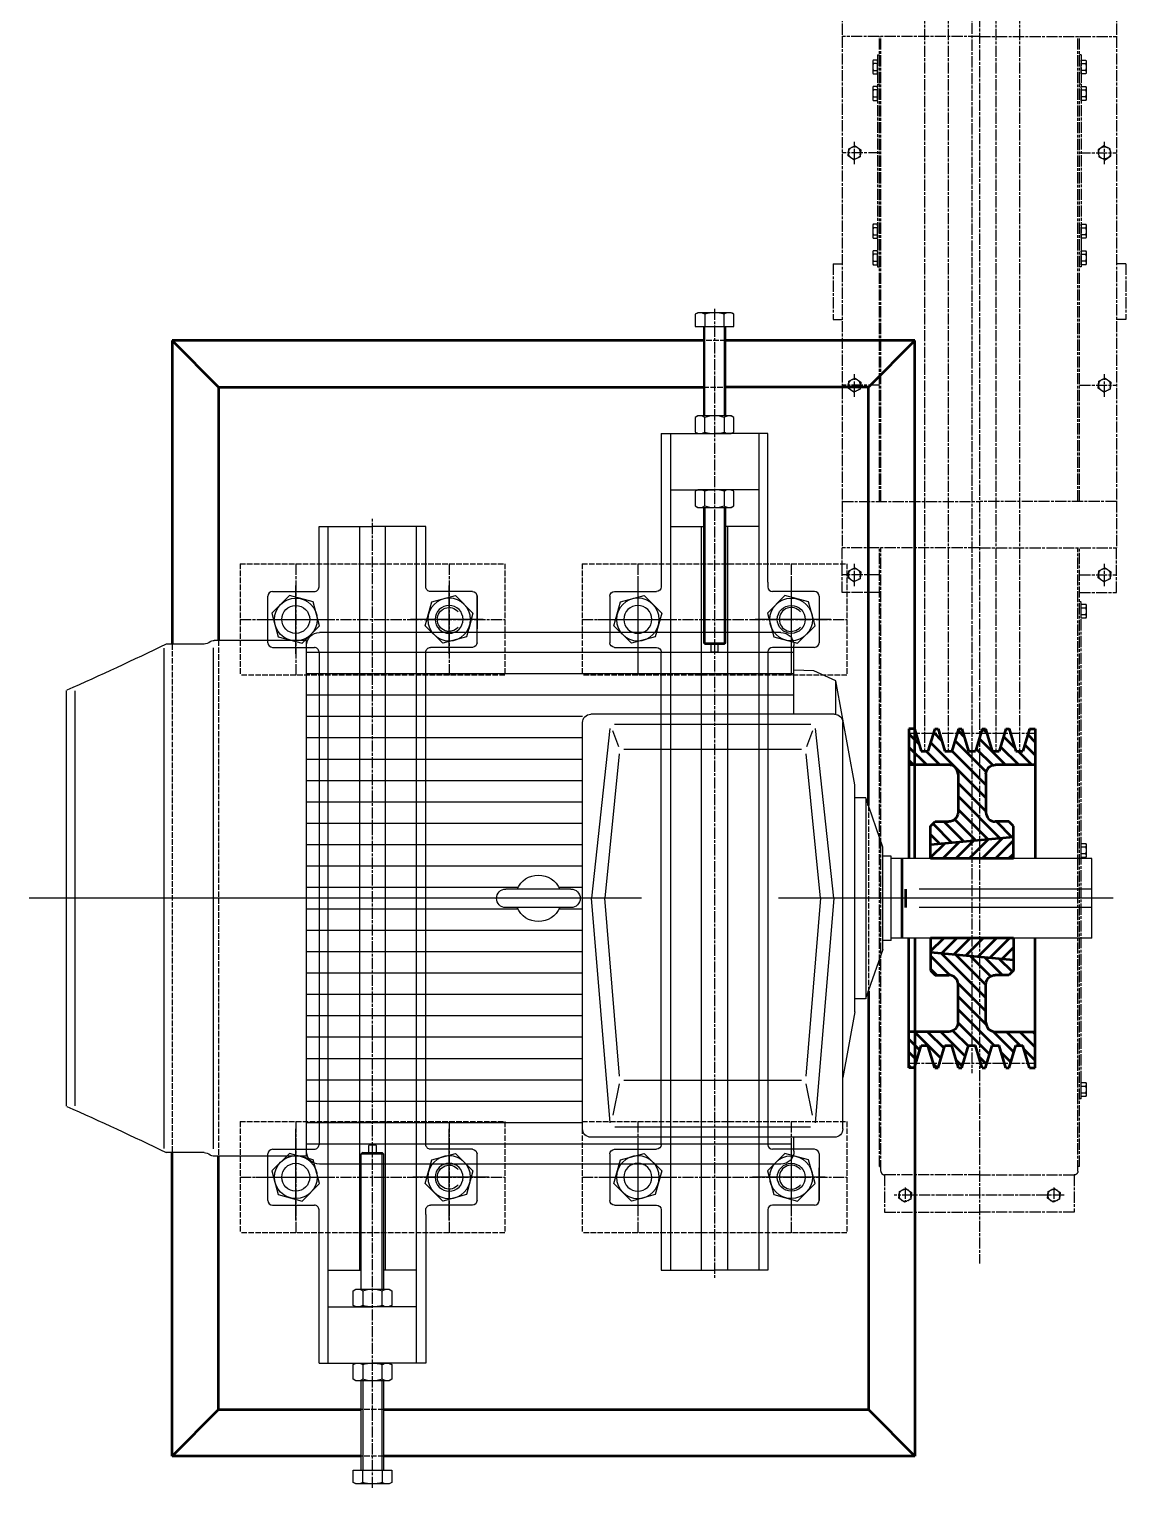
# Model space of a CAD drawing. Extents: x -8218 to 9423, y -5342 to 1221.
# Drawn here: x -1887 to -707, y -5342 to -3773 of the extents above; entities that cross this region are included whole.
import ezdxf

# ---------------------------------------------------------------- set-up
doc = ezdxf.new("R2010")
doc.units = 0
doc.linetypes.add('AM_ISO02W050', pattern=[7.5, 6, -1.5])
doc.linetypes.add('AM_ISO08W050', pattern=[18, 12, -1.5, 3, -1.5])
doc.layers.add('AAG_Xref_CEN', color=112, linetype='AM_ISO08W050')
for name, color, linetype, lineweight in [('AM_0', 7, 'CONTINUOUS', 50), ('AM_3', 6, 'AM_ISO02W050', 25), ('AM_7', 4, 'AM_ISO08W050', 25), ('AM_8', 1, 'CONTINUOUS', 25)]:
    doc.layers.add(name, color=color, linetype=linetype, lineweight=lineweight)

# ---------------------------------------------------------------- blocks, each defined once
blk = doc.blocks.new('AUDIT_I_081028133156-1100')
at = {"layer": 'AM_0', "color": 0}
for p, q in [((-875.7871, -4664.672), (-855.0677, -4643.953)), ((-861.645, -4664.672), (-839.5346, -4642.562)), ((-917.2003, -4663.659), (-901.6671, -4648.126)), ((-904.0714, -4664.672), (-886.134, -4646.735)), ((-889.9293, -4664.672), (-870.6008, -4645.344)), ((-847.5028, -4664.672), (-828.2003, -4645.37)), ((-833.3607, -4664.672), (-828.2003, -4659.512))]:
    blk.add_line(p, q, dxfattribs=at)
blk = doc.blocks.new('AUDIT_I_081028133156-1105')
at = {"layer": 'AM_0', "color": 0}
for p, q in [((-940.7003, -4530.656), (-929.6707, -4541.686)), ((-913.9031, -4529.169), (-905.3968, -4537.676)), ((-887.7512, -4527.037), (-881.1229, -4533.665)), ((-861.2688, -4525.235), (-856.849, -4529.655)), ((-838.7586, -4533.603), (-826.3474, -4546.014)), ((-832.9846, -4525.235), (-832.5751, -4525.645)), ((-812.6067, -4531.471), (-804.7003, -4539.377)), ((-940.7003, -4544.798), (-921.4637, -4564.035)), ((-922.1216, -4549.235), (-907.3216, -4564.035)), ((-917.2144, -4540), (-857.7003, -4599.514)), ((-894.3738, -4548.699), (-857.7003, -4585.372)), ((-891.0625, -4537.868), (-857.3833, -4571.547)), ((-868.2219, -4546.566), (-850.3824, -4564.406)), ((-864.9105, -4535.735), (-836.611, -4564.035)), ((-842.0699, -4544.434), (-822.4688, -4564.035)), ((-823.1266, -4549.235), (-808.3267, -4564.035)), ((-815.918, -4542.302), (-804.7003, -4553.52)), ((-940.7003, -4558.94), (-935.6059, -4564.035)), ((-887.7003, -4583.656), (-857.7003, -4613.656)), ((-887.7003, -4597.798), (-842.657, -4642.842)), ((-887.7003, -4611.94), (-855.6368, -4644.004)), ((-914.6422, -4627.425), (-894.5762, -4647.491)), ((-902.942, -4624.983), (-881.5964, -4646.329)), ((-891.2026, -4622.581), (-868.6166, -4645.167)), ((-846.3734, -4624.983), (-829.6772, -4641.679)), ((-917.2003, -4639.009), (-907.556, -4648.653))]:
    blk.add_line(p, q, dxfattribs=at)
blk = doc.blocks.new('AUDIT_I_081028133156-1107')
at = {"layer": 'AM_0', "color": 0}
for p, q in [((-917.2003, -4764.54), (-903.0581, -4750.397)), ((-905.1505, -4766.632), (-888.916, -4750.397)), ((-892.1707, -4767.794), (-874.7739, -4750.397)), ((-879.1909, -4768.957), (-860.6317, -4750.397)), ((-866.2111, -4770.119), (-846.4896, -4750.397)), ((-853.2313, -4771.281), (-832.3475, -4750.397)), ((-840.2515, -4772.444), (-828.2003, -4760.393))]:
    blk.add_line(p, q, dxfattribs=at)
blk = doc.blocks.new('AUDIT_I_081028133156-1113')
at = {"layer": 'AM_0', "color": 0}
for p, q in [((-917.2003, -4769.376), (-896.4008, -4790.175)), ((-905.866, -4766.568), (-857.7004, -4814.733)), ((-890.3328, -4767.959), (-857.7004, -4800.591)), ((-874.7997, -4769.35), (-852.7117, -4791.438)), ((-917.2003, -4783.518), (-910.6313, -4790.087)), ((-859.2665, -4770.741), (-839.9206, -4790.087)), ((-843.7334, -4772.132), (-829.4894, -4786.376)), ((-887.7858, -4798.79), (-857.7003, -4828.875)), ((-887.7003, -4813.018), (-857.4406, -4843.277)), ((-887.7004, -4827.16), (-849.0252, -4865.835)), ((-887.7073, -4841.295), (-853.7438, -4875.259)), ((-940.7003, -4859.013), (-928.8882, -4870.825)), ((-934.5359, -4851.035), (-906.0477, -4879.523)), ((-920.3938, -4851.035), (-902.7363, -4868.692)), ((-906.2516, -4851.035), (-879.8958, -4877.391)), ((-893.1899, -4849.955), (-876.5844, -4866.56)), ((-849.9414, -4850.777), (-827.5919, -4873.126)), ((-835.541, -4851.035), (-820.741, -4865.835)), ((-821.3988, -4851.035), (-804.7003, -4867.733)), ((-807.2567, -4851.035), (-804.7003, -4853.591)), ((-940.7003, -4873.155), (-932.1996, -4881.656)), ((-865.3953, -4877.75), (-857.0551, -4886.089)), ((-841.1213, -4873.739), (-830.9032, -4883.957)), ((-816.8474, -4869.729), (-804.7003, -4881.876)), ((-940.7003, -4887.297), (-938.1623, -4889.835)), ((-913.9431, -4885.77), (-909.8781, -4889.835)), ((-889.6691, -4881.76), (-883.207, -4888.222))]:
    blk.add_line(p, q, dxfattribs=at)

msp = doc.modelspace()

# ---------------------------------------------------------------- linework, layer by layer
at = {"layer": 'AAG_Xref_CEN'}
for p, q in [((-864.7003, -2390.386), (-864.7003, -5100.451)), ((-1012.2003, -3730.535), (-1012.2003, -3780.535)), ((-717.2003, -3730.535), (-717.2003, -3780.535)), ((-1012.2003, -3780.535), (-1012.2003, -4280.535)), ((-864.7003, -3780.535), (-1012.2003, -3780.535)), ((-972.2003, -4280.535), (-972.2003, -3780.535)), ((-970.7003, -4280.535), (-970.7003, -3780.535)), ((-864.7003, -3780.535), (-717.2003, -3780.535)), ((-758.7003, -4280.535), (-758.7003, -3780.535)), ((-757.2003, -4280.535), (-757.2003, -3780.535)), ((-717.2003, -3780.535), (-717.2003, -4280.535)), ((-978.9197, -3805.737), (-979.5002, -3806.742)), ((-979.5002, -3806.742), (-979.5002, -3819.742)), ((-974.2003, -3805.737), (-978.9197, -3805.737)), ((-974.2003, -3809.49), (-978.9197, -3809.49)), ((-974.2003, -3800.136), (-974.2003, -4028.225)), ((-974.2003, -3800.136), (-972.2003, -3800.136)), ((-974.2003, -3820.748), (-974.2003, -3805.737)), ((-755.2003, -3800.136), (-757.2003, -3800.136)), ((-755.2003, -3800.136), (-755.2003, -4028.225)), ((-755.2003, -3805.737), (-750.4808, -3805.737)), ((-755.2003, -3820.748), (-755.2003, -3805.737)), ((-755.2003, -3809.49), (-750.4808, -3809.49)), ((-750.4808, -3805.737), (-749.9003, -3806.742)), ((-749.9003, -3806.742), (-749.9003, -3819.742)), ((-979.5002, -3819.742), (-978.9197, -3820.748)), ((-978.9197, -3816.995), (-974.2003, -3816.995)), ((-978.9197, -3820.748), (-974.2003, -3820.748)), ((-750.4808, -3816.995), (-755.2003, -3816.995)), ((-750.4808, -3820.748), (-755.2003, -3820.748)), ((-749.9003, -3819.742), (-750.4808, -3820.748)), ((-978.9197, -3834.162), (-979.5002, -3835.167)), ((-979.5002, -3835.167), (-979.5002, -3848.167)), ((-974.2003, -3834.162), (-978.9197, -3834.162)), ((-974.2003, -3837.915), (-978.9197, -3837.915)), ((-974.2003, -3831.848), (-972.2003, -3831.848)), ((-974.2003, -3849.173), (-974.2003, -3834.162)), ((-755.2003, -3831.848), (-757.2003, -3831.848)), ((-755.2003, -3834.162), (-750.4808, -3834.162)), ((-755.2003, -3849.173), (-755.2003, -3834.162)), ((-755.2003, -3837.915), (-750.4808, -3837.915)), ((-750.4808, -3834.162), (-749.9003, -3835.167)), ((-749.9003, -3835.167), (-749.9003, -3848.167)), ((-979.5002, -3848.167), (-978.9197, -3849.173)), ((-978.9197, -3845.42), (-974.2003, -3845.42)), ((-978.9197, -3849.173), (-974.2003, -3849.173)), ((-750.4808, -3845.42), (-755.2003, -3845.42)), ((-750.4808, -3849.173), (-755.2003, -3849.173)), ((-749.9003, -3848.167), (-750.4808, -3849.173)), ((-972.2003, -3905.535), (-1012.2003, -3905.535)), ((-1005.9982, -3908.717), (-1005.3545, -3901.239)), ((-1005.3545, -3901.239), (-998.5566, -3898.057)), ((-999.2003, -3917.875), (-999.2003, -3893.693)), ((-998.5566, -3898.057), (-992.4023, -3902.354)), ((-992.4023, -3902.354), (-993.0461, -3909.832)), ((-757.2003, -3905.535), (-717.2003, -3905.535)), ((-730.8439, -3898.057), (-736.9982, -3902.354)), ((-736.9982, -3902.354), (-736.3545, -3909.832)), ((-724.0461, -3901.239), (-730.8439, -3898.057)), ((-730.2003, -3917.875), (-730.2003, -3893.693)), ((-723.4023, -3908.717), (-724.0461, -3901.239)), ((-999.8439, -3913.013), (-1005.9982, -3908.717)), ((-993.0461, -3909.832), (-999.8439, -3913.013)), ((-736.3545, -3909.832), (-729.5566, -3913.013)), ((-729.5566, -3913.013), (-723.4023, -3908.717)), ((-978.9197, -3982.475), (-979.5002, -3983.481)), ((-979.5002, -3983.481), (-979.5002, -3996.481)), ((-974.2003, -3982.475), (-978.9197, -3982.475)), ((-974.2003, -3997.486), (-974.2003, -3982.475)), ((-755.2003, -3982.475), (-750.4808, -3982.475)), ((-755.2003, -3997.486), (-755.2003, -3982.475)), ((-750.4808, -3982.475), (-749.9003, -3983.481)), ((-749.9003, -3983.481), (-749.9003, -3996.481)), ((-979.5002, -3996.481), (-978.9197, -3997.486)), ((-974.2003, -3986.228), (-978.9197, -3986.228)), ((-978.9197, -3993.733), (-974.2003, -3993.733)), ((-978.9197, -3997.486), (-974.2003, -3997.486)), ((-755.2003, -3986.228), (-750.4808, -3986.228)), ((-750.4808, -3993.733), (-755.2003, -3993.733)), ((-750.4808, -3997.486), (-755.2003, -3997.486)), ((-749.9003, -3996.481), (-750.4808, -3997.486)), ((-978.9197, -4010.9), (-979.5002, -4011.906)), ((-979.5002, -4011.906), (-979.5002, -4024.906)), ((-974.2003, -4010.9), (-978.9197, -4010.9)), ((-974.2003, -4014.653), (-978.9197, -4014.653)), ((-974.2003, -4025.911), (-974.2003, -4010.9)), ((-755.2003, -4010.9), (-750.4808, -4010.9)), ((-755.2003, -4025.911), (-755.2003, -4010.9)), ((-755.2003, -4014.653), (-750.4808, -4014.653)), ((-750.4808, -4010.9), (-749.9003, -4011.906)), ((-749.9003, -4011.906), (-749.9003, -4024.906)), ((-1022.2003, -4024.966), (-1012.2003, -4024.966)), ((-1022.2003, -4024.966), (-1022.2003, -4084.966)), ((-979.5002, -4024.906), (-978.9197, -4025.911)), ((-978.9197, -4022.158), (-974.2003, -4022.158)), ((-978.9197, -4025.911), (-974.2003, -4025.911)), ((-974.2003, -4028.225), (-972.2003, -4028.225)), ((-755.2003, -4028.225), (-757.2003, -4028.225)), ((-750.4808, -4022.158), (-755.2003, -4022.158)), ((-750.4808, -4025.911), (-755.2003, -4025.911)), ((-749.9003, -4024.906), (-750.4808, -4025.911)), ((-707.2003, -4024.966), (-717.2003, -4024.966)), ((-707.2003, -4024.966), (-707.2003, -4084.966)), ((-1149.7, -4073.381), (-1149.7, -5115.678)), ((-1022.2003, -4084.966), (-1012.2003, -4084.966)), ((-707.2003, -4084.966), (-717.2003, -4084.966)), ((-972.2003, -4155.535), (-1012.2003, -4155.535)), ((-1005.9982, -4158.716), (-1005.3545, -4151.239)), ((-1005.3545, -4151.239), (-998.5566, -4148.057)), ((-999.2003, -4167.875), (-999.2003, -4143.693)), ((-998.5566, -4148.057), (-992.4023, -4152.354)), ((-992.4023, -4152.354), (-993.0461, -4159.832)), ((-757.2003, -4155.535), (-717.2003, -4155.535)), ((-736.9982, -4158.716), (-736.3545, -4151.239)), ((-736.3545, -4151.239), (-729.5566, -4148.057)), ((-730.2003, -4167.875), (-730.2003, -4143.693)), ((-729.5566, -4148.057), (-723.4023, -4152.354)), ((-723.4023, -4152.354), (-724.0461, -4159.832)), ((-999.8439, -4163.013), (-1005.9982, -4158.716)), ((-993.0461, -4159.832), (-999.8439, -4163.013)), ((-730.8439, -4163.013), (-736.9982, -4158.716)), ((-724.0461, -4159.832), (-730.8439, -4163.013)), ((-1012.2003, -4280.535), (-864.7003, -4280.535)), ((-1012.2003, -4280.535), (-1012.2003, -4330.535)), ((-717.2003, -4280.535), (-864.7003, -4280.535)), ((-717.2003, -4280.535), (-717.2003, -4330.535)), ((-1517.7, -5341.689), (-1517.7, -4299.393)), ((-1012.2003, -4378.694), (-1012.2003, -4330.535)), ((-864.7003, -4330.535), (-1012.2003, -4330.535)), ((-972.2003, -4996.035), (-972.2003, -4330.535)), ((-970.7003, -5001.035), (-970.7003, -4330.535)), ((-864.7003, -4330.535), (-717.2003, -4330.535)), ((-758.7003, -5001.035), (-758.7003, -4330.535)), ((-757.2003, -4996.035), (-757.2003, -4330.535)), ((-717.2003, -4378.694), (-717.2003, -4330.535)), ((-972.2003, -4359.535), (-1012.2003, -4359.535)), ((-1005.9982, -4362.716), (-1005.3545, -4355.239)), ((-1005.3545, -4355.239), (-998.5566, -4352.057)), ((-999.2003, -4371.875), (-999.2003, -4347.693)), ((-998.5566, -4352.057), (-992.4023, -4356.354)), ((-992.4023, -4356.354), (-993.0461, -4363.832)), ((-757.2003, -4359.535), (-717.2003, -4359.535)), ((-736.9982, -4362.716), (-736.3545, -4355.239)), ((-736.3545, -4355.239), (-729.5566, -4352.057)), ((-730.2003, -4371.875), (-730.2003, -4347.693)), ((-729.5566, -4352.057), (-723.4023, -4356.354)), ((-723.4023, -4356.354), (-724.0461, -4363.832)), ((-999.8439, -4367.013), (-1005.9982, -4362.716)), ((-993.0461, -4363.832), (-999.8439, -4367.013)), ((-730.8439, -4367.013), (-736.9982, -4362.716)), ((-724.0461, -4363.832), (-730.8439, -4367.013)), ((-972.2003, -4378.694), (-1012.2003, -4378.694)), ((-757.2003, -4378.694), (-717.2003, -4378.694)), ((-755.2003, -4388.694), (-757.2003, -4388.694)), ((-755.2003, -4923.268), (-755.2003, -4388.694)), ((-755.2003, -4391.189), (-750.4808, -4391.189)), ((-755.2003, -4406.2), (-755.2003, -4391.189)), ((-750.4808, -4391.189), (-749.9003, -4392.194)), ((-749.9003, -4392.194), (-749.9003, -4405.194)), ((-755.2003, -4394.941), (-750.4808, -4394.941)), ((-750.4808, -4402.447), (-755.2003, -4402.447)), ((-750.4808, -4406.2), (-755.2003, -4406.2)), ((-749.9003, -4405.194), (-750.4808, -4406.2)), ((-755.2003, -4648.475), (-750.4808, -4648.475)), ((-755.2003, -4663.486), (-755.2003, -4648.475)), ((-755.2003, -4652.228), (-750.4808, -4652.228)), ((-750.4808, -4659.733), (-755.2003, -4659.733)), ((-750.4808, -4648.475), (-749.9003, -4649.481)), ((-749.9003, -4649.481), (-749.9003, -4662.481)), ((-750.4808, -4663.486), (-755.2003, -4663.486)), ((-749.9003, -4662.481), (-750.4808, -4663.486)), ((-755.2003, -4905.762), (-750.4808, -4905.762)), ((-755.2003, -4920.773), (-755.2003, -4905.762)), ((-755.2003, -4909.515), (-750.4808, -4909.515)), ((-750.4808, -4905.762), (-749.9003, -4906.768)), ((-749.9003, -4906.768), (-749.9003, -4919.768)), ((-755.2003, -4923.268), (-757.2003, -4923.268)), ((-750.4808, -4917.02), (-755.2003, -4917.02)), ((-750.4808, -4920.773), (-755.2003, -4920.773)), ((-749.9003, -4919.768), (-750.4808, -4920.773)), ((-972.2003, -4996.035), (-970.7003, -4996.035)), ((-864.7003, -5005.035), (-966.7003, -5005.035)), ((-966.7003, -5005.035), (-966.7003, -5045.035)), ((-864.7003, -5005.035), (-762.7003, -5005.035)), ((-762.7003, -5005.035), (-762.7003, -5045.035)), ((-757.2003, -4996.035), (-758.7003, -4996.035)), ((-950.8545, -5022.739), (-944.0566, -5019.557)), ((-944.7003, -5018.781), (-944.7003, -5034.302)), ((-944.0566, -5019.557), (-937.9023, -5023.854)), ((-790.8545, -5022.739), (-784.0566, -5019.557)), ((-784.7003, -5018.781), (-784.7003, -5034.302)), ((-784.0566, -5019.557), (-777.9023, -5023.854)), ((-773.6978, -5027.035), (-956.2551, -5027.035)), ((-951.4982, -5030.216), (-950.8545, -5022.739)), ((-945.3439, -5034.513), (-951.4982, -5030.216)), ((-938.5461, -5031.332), (-945.3439, -5034.513)), ((-937.9023, -5023.854), (-938.5461, -5031.332)), ((-791.4982, -5030.216), (-790.8545, -5022.739)), ((-785.3439, -5034.513), (-791.4982, -5030.216)), ((-778.5461, -5031.332), (-785.3439, -5034.513)), ((-777.9023, -5023.854), (-778.5461, -5031.332)), ((-966.7003, -5045.035), (-864.7003, -5045.035)), ((-762.7003, -5045.035), (-864.7003, -5045.035))]:
    msp.add_line(p, q, dxfattribs=at)
at = {"layer": 'AAG_Xref_CEN', "extrusion": (0, 0, -1)}
for centre in [(999.2004, -3905.535), (999.2003, -4155.535), (730.2002, -4155.535), (999.2003, -4359.535), (730.2002, -4359.535), (944.7003, -5027.035), (784.7003, -5027.035)]:
    msp.add_circle(centre, 6.5, dxfattribs=at)
at = {"layer": 'AAG_Xref_CEN'}
msp.add_circle((-730.2003, -3905.535), 6.5, dxfattribs=at)
for centre, radius, start, end in [((-976.1777, -3807.613), 3.32257, 145.6158, 214.3844), ((-967.0808, -3813.242), 12.41942, 162.412, 197.588), ((-976.1777, -3818.871), 3.32257, 145.6158, 214.3844), ((-976.1777, -3836.038), 3.32257, 145.6158, 214.3844), ((-967.0808, -3841.667), 12.41942, 162.412, 197.588), ((-976.1777, -3847.296), 3.32257, 145.6158, 214.3844), ((-976.1777, -3984.352), 3.32257, 145.6158, 214.3844), ((-976.1777, -3995.61), 3.32257, 145.6158, 214.3844), ((-967.0808, -3989.981), 12.41942, 162.412, 197.588), ((-976.1777, -4012.777), 3.32257, 145.6158, 214.3844), ((-967.0808, -4018.406), 12.41942, 162.412, 197.588), ((-976.1777, -4024.035), 3.32257, 145.6158, 214.3844), ((-966.7003, -5001.035), 4, 180, 270)]:
    msp.add_arc(centre, radius, start, end, dxfattribs=at)
at = {"layer": 'AAG_Xref_CEN', "extrusion": (0, 0, -1)}
for centre, radius, start, end in [((762.3197, -3813.242), 12.41942, 162.412, 197.588), ((753.2228, -3807.613), 3.32257, 145.6158, 214.3844), ((753.2228, -3818.871), 3.32257, 145.6158, 214.3844), ((762.3197, -3841.667), 12.41942, 162.412, 197.588), ((753.2228, -3836.038), 3.32257, 145.6158, 214.3844), ((753.2228, -3847.296), 3.32257, 145.6158, 214.3844), ((753.2228, -3984.352), 3.32257, 145.6158, 214.3844), ((762.3197, -3989.981), 12.41942, 162.412, 197.588), ((753.2228, -3995.61), 3.32257, 145.6158, 214.3844), ((762.3197, -4018.406), 12.41942, 162.412, 197.588), ((753.2228, -4012.777), 3.32257, 145.6158, 214.3844), ((753.2228, -4024.035), 3.32257, 145.6158, 214.3844), ((753.2228, -4393.065), 3.32257, 145.6158, 214.3844), ((762.3197, -4398.694), 12.41942, 162.412, 197.588), ((753.2228, -4404.323), 3.32257, 145.6158, 214.3844), ((762.3197, -4655.981), 12.41942, 162.412, 197.588), ((753.2228, -4650.352), 3.32257, 145.6158, 214.3844), ((753.2228, -4661.61), 3.32257, 145.6158, 214.3844), ((762.3197, -4913.268), 12.41942, 162.412, 197.588), ((753.2228, -4907.638), 3.32257, 145.6158, 214.3844), ((753.2228, -4918.896), 3.32257, 145.6158, 214.3844), ((762.7005, -5001.035), 4, 180, 270)]:
    msp.add_arc(centre, radius, start, end, dxfattribs=at)
at = {"layer": 'AM_0'}
for p, q in [((-1733.2, -4107.535), (-1733.2, -4434.035)), ((-1733.2, -4107.535), (-1683.2, -4157.535)), ((-1161.7, -4107.535), (-1733.2, -4107.535)), ((-934.2003, -4107.535), (-1137.7, -4107.535)), ((-984.2003, -4157.535), (-934.2003, -4107.535)), ((-934.2003, -4664.672), (-934.2003, -4107.535)), ((-1683.2, -4157.535), (-1161.7, -4157.535)), ((-1683.2, -4157.535), (-1683.2, -4430.035)), ((-984.2003, -4157.535), (-1137.7, -4157.535)), ((-984.2003, -4607.595), (-984.2003, -4157.535)), ((-940.7003, -4525.235), (-940.7003, -4664.672)), ((-934.7003, -4525.235), (-940.7003, -4525.235)), ((-934.7003, -4525.235), (-927.3627, -4549.235)), ((-912.7003, -4525.235), (-920.0378, -4549.235)), ((-912.7003, -4525.235), (-909.2003, -4525.235)), ((-909.2003, -4525.235), (-901.8627, -4549.235)), ((-887.2003, -4525.235), (-894.5378, -4549.235)), ((-887.2003, -4525.235), (-883.7003, -4525.235)), ((-883.7003, -4525.235), (-876.3627, -4549.235)), ((-861.7003, -4525.235), (-869.0378, -4549.235)), ((-861.7003, -4525.235), (-858.2003, -4525.235)), ((-858.2003, -4525.235), (-850.8627, -4549.235)), ((-836.2003, -4525.235), (-843.5378, -4549.235)), ((-836.2003, -4525.235), (-832.7003, -4525.235)), ((-832.7003, -4525.235), (-825.3627, -4549.235)), ((-810.7003, -4525.235), (-818.0378, -4549.235)), ((-810.7003, -4525.235), (-804.7003, -4525.235)), ((-804.7003, -4525.235), (-804.7003, -4664.672)), ((-927.3627, -4549.235), (-920.0378, -4549.235)), ((-901.8627, -4549.235), (-894.5378, -4549.235)), ((-876.3627, -4549.235), (-869.0378, -4549.235)), ((-850.8627, -4549.235), (-843.5378, -4549.235)), ((-825.3627, -4549.235), (-818.0378, -4549.235)), ((-897.7003, -4564.035), (-940.7003, -4564.035)), ((-804.7003, -4564.035), (-847.7003, -4564.035)), ((-887.7003, -4574.035), (-887.7003, -4614.983)), ((-857.7003, -4574.035), (-857.7003, -4614.983)), ((-917.2003, -4629.983), (-912.2003, -4624.983)), ((-912.2003, -4624.983), (-897.7003, -4624.983)), ((-833.2003, -4624.983), (-847.7003, -4624.983)), ((-828.2003, -4629.983), (-833.2003, -4624.983)), ((-917.2003, -4664.672), (-917.2003, -4629.983)), ((-917.2003, -4649.517), (-828.2003, -4641.547)), ((-828.2003, -4664.672), (-828.2003, -4629.983)), ((-948.2003, -4664.672), (-948.2003, -4750.397)), ((-828.2003, -4664.672), (-917.2003, -4664.672)), ((-943.7003, -4717.535), (-943.7003, -4697.535)), ((-940.7003, -4889.835), (-940.7003, -4750.397)), ((-934.2003, -4750.397), (-934.2003, -5307.535)), ((-828.2003, -4750.397), (-917.2003, -4750.397)), ((-917.2003, -4750.397), (-917.2003, -4785.087)), ((-828.2003, -4750.397), (-828.2003, -4785.087)), ((-804.7003, -4889.835), (-804.7003, -4750.397)), ((-917.2003, -4765.553), (-828.2003, -4773.523)), ((-917.2003, -4785.087), (-912.2003, -4790.087)), ((-828.2003, -4785.087), (-833.2003, -4790.087)), ((-912.2003, -4790.087), (-897.7003, -4790.087)), ((-887.7003, -4841.035), (-887.7003, -4800.087)), ((-857.7003, -4841.035), (-857.7003, -4800.087)), ((-833.2003, -4790.087), (-847.7003, -4790.087)), ((-984.2003, -4807.475), (-984.2003, -5257.535)), ((-897.7004, -4851.035), (-940.7003, -4851.035)), ((-847.7003, -4851.035), (-804.7003, -4851.035)), ((-934.7003, -4889.835), (-927.3627, -4865.835)), ((-927.3627, -4865.835), (-920.0378, -4865.835)), ((-912.7003, -4889.835), (-920.0378, -4865.835)), ((-909.2003, -4889.835), (-901.8627, -4865.835)), ((-901.8627, -4865.835), (-894.5378, -4865.835)), ((-887.2003, -4889.835), (-894.5378, -4865.835)), ((-883.7003, -4889.835), (-876.3627, -4865.835)), ((-876.3627, -4865.835), (-869.0378, -4865.835)), ((-861.7003, -4889.835), (-869.0378, -4865.835)), ((-858.2003, -4889.835), (-850.8627, -4865.835)), ((-850.8627, -4865.835), (-843.5378, -4865.835)), ((-836.2003, -4889.835), (-843.5378, -4865.835)), ((-832.7003, -4889.835), (-825.3627, -4865.835)), ((-825.3627, -4865.835), (-818.0378, -4865.835)), ((-810.7003, -4889.835), (-818.0378, -4865.835)), ((-934.7003, -4889.835), (-940.7003, -4889.835)), ((-912.7003, -4889.835), (-909.2003, -4889.835)), ((-887.2003, -4889.835), (-883.7003, -4889.835)), ((-861.7003, -4889.835), (-858.2003, -4889.835)), ((-836.2003, -4889.835), (-832.7003, -4889.835)), ((-810.7003, -4889.835), (-804.7003, -4889.835)), ((-1733.2, -5307.535), (-1733.2, -4981.035)), ((-1683.2, -5257.535), (-1683.2, -4985.035)), ((-1733.2, -5307.535), (-1683.2, -5257.535)), ((-1683.2, -5257.535), (-1529.7, -5257.535)), ((-1505.7, -5257.535), (-984.2003, -5257.535)), ((-984.2003, -5257.535), (-934.2003, -5307.535)), ((-1529.7, -5307.535), (-1733.2, -5307.535)), ((-934.2003, -5307.535), (-1505.7, -5307.535))]:
    msp.add_line(p, q, dxfattribs=at)
for centre, start, end in [((-897.7003, -4574.035), 0, 90), ((-847.7003, -4614.983), 180, 270), ((-897.7003, -4800.087), 0.00000598, 90.00002), ((-847.7003, -4841.035), 180, 270)]:
    msp.add_arc(centre, 10, start, end, dxfattribs=at)
at = {"layer": 'AM_0', "extrusion": (0, 0, -1)}
for centre, start, end in [((847.7003, -4574.035), 0, 90), ((897.7003, -4614.983), 180, 270), ((847.7004, -4800.087), 0.00000598, 90.00002), ((897.7004, -4841.035), 180, 270)]:
    msp.add_arc(centre, 10, start, end, dxfattribs=at)
at = {"layer": 'AM_3'}
for p, q in [((-1137.7, -4107.535), (-1161.7, -4107.535)), ((-1161.7, -4157.535), (-1137.7, -4157.535)), ((-1660.2, -4347.535), (-1375.2, -4347.535)), ((-1660.2, -4347.535), (-1660.2, -4467.535)), ((-1375.2, -4347.535), (-1375.2, -4467.535)), ((-1292.2, -4347.535), (-1292.2, -4467.535)), ((-1292.2, -4347.535), (-1007.2003, -4347.535)), ((-1007.2003, -4347.535), (-1007.2003, -4467.535)), ((-1733.2, -4434.035), (-1733.2, -4981.035)), ((-1683.2, -4430.035), (-1683.2, -4985.035)), ((-1375.2, -4467.535), (-1660.2, -4467.535)), ((-1007.2003, -4467.535), (-1292.2, -4467.535)), ((-984.2003, -4607.595), (-984.2003, -4807.475)), ((-1660.2, -4947.535), (-1375.2, -4947.535)), ((-1660.2, -4947.535), (-1660.2, -5067.535)), ((-1375.2, -4947.535), (-1375.2, -5067.535)), ((-1292.2, -4947.535), (-1292.2, -5067.535)), ((-1292.2, -4947.535), (-1007.2003, -4947.535)), ((-1007.2003, -4947.535), (-1007.2003, -5067.535)), ((-1375.2, -5067.535), (-1660.2, -5067.535)), ((-1007.2003, -5067.535), (-1292.2, -5067.535)), ((-1505.7, -5257.535), (-1529.7, -5257.535)), ((-1505.7, -5307.535), (-1529.7, -5307.535))]:
    msp.add_line(p, q, dxfattribs=at)
at = {"layer": 'AM_7'}
for p, q in [((-923.7003, -3520.335), (-923.7003, -4549.235)), ((-898.2003, -3520.335), (-898.2003, -4549.235)), ((-847.2003, -3520.335), (-847.2003, -4549.235)), ((-821.7003, -3520.335), (-821.7003, -4549.235)), ((-872.7003, -3549.699), (-872.7003, -4549.235)), ((-1600.2, -4347.535), (-1600.2, -4467.535)), ((-1435.2, -4347.535), (-1435.2, -4467.535)), ((-1232.2, -4347.535), (-1232.2, -4467.535)), ((-1067.2, -4347.535), (-1067.2, -4467.535)), ((-1660.2, -4407.535), (-1375.2, -4407.535)), ((-1292.2, -4407.535), (-1007.2003, -4407.535)), ((-940.7003, -4530.035), (-804.7003, -4530.035)), ((-872.7003, -4549.235), (-872.7003, -4895.606)), ((-940.7003, -4885.035), (-804.7003, -4885.035)), ((-1600.2, -4947.535), (-1600.2, -5067.535)), ((-1435.2, -4947.535), (-1435.2, -5067.535)), ((-1232.2, -4947.535), (-1232.2, -5067.535)), ((-1067.2, -4947.535), (-1067.2, -5067.535)), ((-1660.2, -5007.535), (-1375.2, -5007.535)), ((-1292.2, -5007.535), (-1007.2003, -5007.535))]:
    msp.add_line(p, q, dxfattribs=at)
at = {"layer": 'AM_8'}
for p, q in [((-1167.7, -4077.535), (-1170.485, -4079.143)), ((-1170.485, -4079.143), (-1170.485, -4092.535)), ((-1137.2, -4077.535), (-1167.7, -4077.535)), ((-1160.093, -4079.143), (-1160.093, -4092.535)), ((-1139.308, -4092.535), (-1139.308, -4079.143)), ((-1131.7, -4077.535), (-1137.2, -4077.535)), ((-1128.916, -4079.143), (-1131.7, -4077.535)), ((-1128.916, -4092.535), (-1128.916, -4079.143)), ((-1170.485, -4092.535), (-1137.2, -4092.535)), ((-1161.7, -4092.535), (-1161.7, -4188.535)), ((-1160.07, -4188.535), (-1160.07, -4092.535)), ((-1139.33, -4092.535), (-1139.33, -4188.535)), ((-1137.7, -4188.535), (-1137.7, -4092.535)), ((-1137.2, -4092.535), (-1128.916, -4092.535)), ((-1167.7, -4188.535), (-1170.484, -4190.143)), ((-1137.2, -4188.535), (-1167.7, -4188.535)), ((-1131.7, -4188.535), (-1137.2, -4188.535)), ((-1128.915, -4190.143), (-1131.7, -4188.535)), ((-1170.484, -4190.143), (-1170.484, -4205.927)), ((-1160.092, -4205.927), (-1160.092, -4190.143)), ((-1139.307, -4190.143), (-1139.307, -4205.927)), ((-1128.915, -4205.927), (-1128.915, -4190.143)), ((-1207.2, -4207.535), (-1207.2, -4372.535)), ((-1207.2, -4207.535), (-1149.7, -4207.535)), ((-1197.2, -4207.535), (-1197.2, -5107.535)), ((-1170.484, -4205.927), (-1167.7, -4207.535)), ((-1167.7, -4207.535), (-1137.2, -4207.535)), ((-1092.2, -4207.535), (-1149.7, -4207.535)), ((-1137.2, -4207.535), (-1131.7, -4207.535)), ((-1131.7, -4207.535), (-1128.915, -4205.927)), ((-1102.2, -4207.535), (-1102.2, -5107.535)), ((-1092.2, -4302.535), (-1092.2, -4207.535)), ((-1197.2, -4268.046), (-1149.7, -4268.046)), ((-1167.7, -4268.046), (-1170.484, -4269.654)), ((-1137.2, -4268.046), (-1167.7, -4268.046)), ((-1102.2, -4268.046), (-1149.7, -4268.046)), ((-1131.7, -4268.046), (-1137.2, -4268.046)), ((-1128.915, -4269.654), (-1131.7, -4268.046)), ((-1170.484, -4269.654), (-1170.484, -4285.438)), ((-1160.092, -4285.438), (-1160.092, -4269.654)), ((-1139.307, -4269.654), (-1139.307, -4285.438)), ((-1128.915, -4285.438), (-1128.915, -4269.654)), ((-1170.484, -4285.438), (-1167.7, -4287.046)), ((-1167.7, -4287.046), (-1137.2, -4287.046)), ((-1161.7, -4287.046), (-1161.7, -4432.535)), ((-1160.07, -4287.046), (-1160.07, -4434.035)), ((-1139.33, -4287.046), (-1139.33, -4434.035)), ((-1137.7, -4432.535), (-1137.7, -4287.046)), ((-1137.2, -4287.046), (-1131.7, -4287.046)), ((-1131.7, -4287.046), (-1128.915, -4285.438)), ((-1575.2, -4372.535), (-1575.2, -4307.535)), ((-1575.2, -4307.535), (-1517.7, -4307.535)), ((-1565.2, -5207.535), (-1565.2, -4307.535)), ((-1531.7, -4307.535), (-1531.7, -5107.535)), ((-1460.2, -4307.535), (-1517.7, -4307.535)), ((-1503.7, -5107.535), (-1503.7, -4307.535)), ((-1470.2, -5207.535), (-1470.2, -4307.535)), ((-1460.2, -4367.535), (-1460.2, -4307.535)), ((-1197.2, -4307.535), (-1161.7, -4307.535)), ((-1163.7, -5107.535), (-1163.7, -4307.535)), ((-1102.2, -4307.535), (-1137.7, -4307.535)), ((-1135.7, -4307.535), (-1135.7, -5107.535)), ((-1092.2, -4367.535), (-1092.2, -4302.535)), ((-1232.2, -4361.007), (-1232.2, -4459.617)), ((-1067.2, -4361.007), (-1067.2, -4459.617)), ((-1625.2, -4377.535), (-1580.2, -4377.535)), ((-1600.2, -4444.64), (-1600.2, -4371.005)), ((-1460.2, -4372.535), (-1460.2, -4367.535)), ((-1410.2, -4377.535), (-1455.2, -4377.535)), ((-1435.2, -4444.64), (-1435.2, -4371.005)), ((-1257.2, -4377.535), (-1212.2, -4377.535)), ((-1092.2, -4367.535), (-1092.2, -4372.535)), ((-1042.2, -4377.535), (-1087.2, -4377.535)), ((-1630.2, -4432.535), (-1630.2, -4382.535)), ((-1607.074, -4381.882), (-1625.853, -4400.661)), ((-1581.421, -4388.756), (-1607.074, -4381.882)), ((-1574.547, -4414.409), (-1581.421, -4388.756)), ((-1460.853, -4414.409), (-1453.98, -4388.756)), ((-1453.98, -4388.756), (-1428.327, -4381.882)), ((-1428.327, -4381.882), (-1409.547, -4400.661)), ((-1405.2, -4382.535), (-1405.2, -4417.535)), ((-1405.2, -4432.535), (-1405.2, -4382.535)), ((-1262.2, -4382.535), (-1262.2, -4432.535)), ((-1257.853, -4414.409), (-1250.98, -4388.756)), ((-1250.98, -4388.756), (-1225.327, -4381.882)), ((-1225.327, -4381.882), (-1206.547, -4400.661)), ((-1074.074, -4381.882), (-1092.853, -4400.661)), ((-1048.421, -4388.756), (-1074.074, -4381.882)), ((-1041.547, -4414.409), (-1048.421, -4388.756)), ((-1037.2, -4382.535), (-1037.2, -4432.535)), ((-1636.883, -4407.535), (-1558.646, -4407.535)), ((-1625.853, -4400.661), (-1618.98, -4426.314)), ((-1398.518, -4407.535), (-1476.755, -4407.535)), ((-1409.547, -4400.661), (-1416.421, -4426.314)), ((-1409.547, -4400.661), (-1414.068, -4417.535)), ((-1274.915, -4407.535), (-1193.306, -4407.535)), ((-1206.547, -4400.661), (-1213.421, -4426.314)), ((-1024.486, -4407.535), (-1106.094, -4407.535)), ((-1092.853, -4400.661), (-1085.98, -4426.314)), ((-1593.327, -4433.188), (-1574.547, -4414.409)), ((-1078.2, -4421.535), (-1574.7, -4421.535)), ((-1442.074, -4433.188), (-1460.853, -4414.409)), ((-1239.074, -4433.188), (-1257.853, -4414.409)), ((-1060.327, -4433.188), (-1041.547, -4414.409)), ((-1741.96, -4976.765), (-1741.96, -4438.295)), ((-1698.89, -4434.035), (-1739.77, -4434.035)), ((-1688.7, -4976.995), (-1688.7, -4438.075)), ((-1588.62, -4430.035), (-1687.94, -4430.035)), ((-1625.2, -4437.535), (-1580.2, -4437.535)), ((-1618.98, -4426.314), (-1593.327, -4433.188)), ((-1588.7, -4985.035), (-1588.7, -4430.035)), ((-1410.2, -4437.535), (-1455.2, -4437.535)), ((-1416.421, -4426.314), (-1442.074, -4433.188)), ((-1257.2, -4437.535), (-1212.2, -4437.535)), ((-1213.421, -4426.314), (-1239.074, -4433.188)), ((-1161.7, -4432.535), (-1137.7, -4432.535)), ((-1160.2, -4434.035), (-1161.7, -4432.535)), ((-1160.2, -4434.035), (-1139.2, -4434.035)), ((-1153.7, -4434.035), (-1153.7, -4441.535)), ((-1145.7, -4441.535), (-1145.7, -4434.035)), ((-1139.2, -4434.035), (-1137.7, -4432.535)), ((-1042.2, -4437.535), (-1087.2, -4437.535)), ((-1085.98, -4426.314), (-1060.327, -4433.188)), ((-1064.2, -4509.535), (-1064.2, -4435.535)), ((-1064.2, -4443.035), (-1588.7, -4443.035)), ((-1575.2, -4442.535), (-1575.2, -4972.535)), ((-1460.2, -4972.535), (-1460.2, -4442.535)), ((-1207.2, -4972.535), (-1207.2, -4442.535)), ((-1152.7, -4442.535), (-1146.7, -4442.535)), ((-1092.2, -4442.535), (-1092.2, -4972.535)), ((-1064.2, -4466.035), (-1588.7, -4466.035)), ((-1042.7, -4462.725), (-1064.2, -4461.975)), ((-1019.3102, -4473.635), (-1042.7, -4462.725)), ((-1846.7, -4931.275), (-1846.7, -4483.785)), ((-1837.4, -4930.775), (-1837.4, -4484.285)), ((-998.7003, -4585.535), (-1019.3102, -4473.635)), ((-1019.1003, -4509.675), (-1019.1003, -4474.755)), ((-1064.2, -4489.035), (-1588.7, -4489.035)), ((-1291.7, -4512.035), (-1588.7, -4512.035)), ((-1291.7, -4955.535), (-1291.7, -4518.535)), ((-1020.7003, -4509.535), (-1282.7, -4509.535)), ((-1011.7003, -4955.535), (-1011.7003, -4518.535)), ((-1262.18, -4524.985), (-1282.2, -4707.535)), ((-1252.74, -4544.705), (-1259.21, -4527.225)), ((-1046.18, -4520.535), (-1257.21, -4520.535)), ((-1044.18, -4527.225), (-1050.65, -4544.705)), ((-1021.2003, -4707.535), (-1041.21, -4524.985)), ((-1291.7, -4535.035), (-1588.7, -4535.035)), ((-1056.22, -4547.535), (-1247.17, -4547.535)), ((-1291.7, -4558.035), (-1588.7, -4558.035)), ((-1252.15, -4552.035), (-1267.7, -4707.535)), ((-1035.7, -4707.535), (-1051.25, -4552.035)), ((-1291.7, -4581.035), (-1588.7, -4581.035)), ((-998.7003, -4829.535), (-998.7003, -4585.535)), ((-1291.7, -4604.035), (-1588.7, -4604.035)), ((-986.9803, -4599.535), (-998.7003, -4599.535)), ((-968.7003, -4652.535), (-986.9803, -4599.535)), ((-986.5403, -4815.535), (-986.5403, -4600.925)), ((-1291.7, -4627.035), (-1588.7, -4627.035)), ((-1291.7, -4650.035), (-1588.7, -4650.035)), ((-968.7003, -4762.675), (-968.7003, -4652.535)), ((-1291.7, -4673.035), (-1588.7, -4673.035)), ((-959.7003, -4662.172), (-968.7003, -4662.172)), ((-959.7003, -4752.897), (-959.7003, -4662.172)), ((-743.8002, -4664.672), (-959.7003, -4664.672)), ((-743.8002, -4750.397), (-743.8002, -4664.672)), ((-1361.39, -4696.035), (-1588.7, -4696.035)), ((-1304.2, -4697.535), (-1374.2, -4697.535)), ((-1291.7, -4696.035), (-1317, -4696.035)), ((-743.8002, -4697.535), (-929.7003, -4697.535)), ((-1228.12, -4707.535), (-1887.02, -4707.535)), ((-1361.39, -4719.035), (-1588.7, -4719.035)), ((-1304.2, -4717.535), (-1374.2, -4717.535)), ((-1291.7, -4719.035), (-1317, -4719.035)), ((-1262.08, -4948.945), (-1282.2, -4707.535)), ((-1252.07, -4898.935), (-1267.7, -4707.535)), ((-721.0002, -4707.535), (-1080.9, -4707.535)), ((-1035.7, -4707.535), (-1051.32, -4898.935)), ((-1021.2003, -4707.535), (-1041.31, -4948.945)), ((-743.8002, -4717.535), (-929.7003, -4717.535)), ((-1291.7, -4742.035), (-1588.7, -4742.035)), ((-959.7003, -4752.897), (-968.7003, -4752.897)), ((-743.8002, -4750.397), (-959.7003, -4750.397)), ((-1291.7, -4765.035), (-1588.7, -4765.035)), ((-968.7003, -4762.675), (-986.5403, -4813.535)), ((-1291.7, -4788.035), (-1588.7, -4788.035)), ((-1291.7, -4811.035), (-1588.7, -4811.035)), ((-987.1802, -4815.535), (-998.7003, -4815.535)), ((-998.7003, -4829.535), (-1011.7003, -4900.105)), ((-1291.7, -4834.035), (-1588.7, -4834.035)), ((-1291.7, -4857.035), (-1588.7, -4857.035)), ((-1291.7, -4880.035), (-1588.7, -4880.035)), ((-1291.7, -4903.035), (-1588.7, -4903.035)), ((-1252.38, -4906.975), (-1259.16, -4940.845)), ((-1056.3, -4903.535), (-1247.09, -4903.535)), ((-1044.23, -4940.845), (-1051.01, -4906.975)), ((-1291.7, -4926.035), (-1588.7, -4926.035)), ((-1600.2, -5054.063), (-1600.2, -4955.453)), ((-1291.7, -4949.035), (-1588.7, -4949.035)), ((-1435.2, -5054.063), (-1435.2, -4955.453)), ((-1046.3, -4953.535), (-1257.09, -4953.535)), ((-1066.37, -4972.035), (-1588.7, -4972.035)), ((-1521.7, -4981.035), (-1521.7, -4973.535)), ((-1520.7, -4972.535), (-1514.7, -4972.535)), ((-1513.7, -4973.535), (-1513.7, -4981.035)), ((-1020.7003, -4964.535), (-1282.7, -4964.535)), ((-1232.2, -4970.43), (-1232.2, -5044.064)), ((-1067.2, -4970.43), (-1067.2, -5044.064)), ((-1064.2, -4979.535), (-1064.2, -4964.535)), ((-1698.89, -4981.035), (-1739.77, -4981.035)), ((-1588.62, -4985.035), (-1687.94, -4985.035)), ((-1630.2, -5032.535), (-1630.2, -4982.535)), ((-1607.074, -4981.882), (-1625.853, -5000.661)), ((-1625.2, -4977.535), (-1580.2, -4977.535)), ((-1581.421, -4988.756), (-1607.074, -4981.882)), ((-1574.547, -5014.409), (-1581.421, -4988.756)), ((-1528.2, -4981.035), (-1529.7, -4982.535)), ((-1529.7, -4982.535), (-1505.7, -4982.535)), ((-1529.7, -5128.024), (-1529.7, -4982.535)), ((-1528.2, -4981.035), (-1507.2, -4981.035)), ((-1507.33, -5128.024), (-1507.33, -4981.035)), ((-1507.2, -4981.035), (-1505.7, -4982.535)), ((-1505.7, -4982.535), (-1505.7, -5128.024)), ((-1460.853, -5014.409), (-1453.98, -4988.756)), ((-1410.2, -4977.535), (-1455.2, -4977.535)), ((-1453.98, -4988.756), (-1428.327, -4981.882)), ((-1428.327, -4981.882), (-1409.547, -5000.661)), ((-1405.2, -5032.535), (-1405.2, -4982.535)), ((-1262.2, -4982.535), (-1262.2, -5032.535)), ((-1257.853, -5014.409), (-1250.98, -4988.756)), ((-1257.2, -4977.535), (-1212.2, -4977.535)), ((-1250.98, -4988.756), (-1225.327, -4981.882)), ((-1225.327, -4981.882), (-1206.547, -5000.661)), ((-1074.074, -4981.882), (-1092.853, -5000.661)), ((-1042.2, -4977.535), (-1087.2, -4977.535)), ((-1048.421, -4988.756), (-1074.074, -4981.882)), ((-1041.547, -5014.409), (-1048.421, -4988.756)), ((-1037.2, -4982.535), (-1037.2, -5032.535)), ((-1625.853, -5000.661), (-1618.98, -5026.314)), ((-1078.2, -4993.535), (-1574.7, -4993.535)), ((-1409.547, -5000.661), (-1416.421, -5026.314)), ((-1206.547, -5000.661), (-1213.421, -5026.314)), ((-1092.853, -5000.661), (-1085.98, -5026.314)), ((-1041.547, -5014.409), (-1046.068, -4997.535)), ((-1037.2, -5032.535), (-1037.2, -4997.535)), ((-1642.915, -5007.535), (-1561.306, -5007.535)), ((-1593.327, -5033.188), (-1574.547, -5014.409)), ((-1392.486, -5007.535), (-1474.094, -5007.535)), ((-1442.074, -5033.188), (-1460.853, -5014.409)), ((-1268.883, -5007.535), (-1190.646, -5007.535)), ((-1239.074, -5033.188), (-1257.853, -5014.409)), ((-1030.518, -5007.535), (-1108.755, -5007.535)), ((-1060.327, -5033.188), (-1041.547, -5014.409)), ((-1618.98, -5026.314), (-1593.327, -5033.188)), ((-1416.421, -5026.314), (-1442.074, -5033.188)), ((-1213.421, -5026.314), (-1239.074, -5033.188)), ((-1085.98, -5026.314), (-1060.327, -5033.188)), ((-1625.2, -5037.535), (-1580.2, -5037.535)), ((-1575.2, -5207.535), (-1575.2, -5042.535)), ((-1460.2, -5047.535), (-1460.2, -5042.535)), ((-1460.2, -5047.535), (-1460.2, -5112.535)), ((-1410.2, -5037.535), (-1455.2, -5037.535)), ((-1257.2, -5037.535), (-1212.2, -5037.535)), ((-1207.2, -5042.535), (-1207.2, -5107.535)), ((-1092.2, -5042.535), (-1092.2, -5047.535)), ((-1092.2, -5047.535), (-1092.2, -5107.535)), ((-1042.2, -5037.535), (-1087.2, -5037.535)), ((-1565.2, -5107.535), (-1529.7, -5107.535)), ((-1470.2, -5107.535), (-1505.7, -5107.535)), ((-1460.2, -5112.535), (-1460.2, -5207.535)), ((-1207.2, -5107.535), (-1149.7, -5107.535)), ((-1092.2, -5107.535), (-1149.7, -5107.535)), ((-1538.484, -5129.631), (-1535.7, -5128.024)), ((-1538.484, -5145.416), (-1538.484, -5129.631)), ((-1535.7, -5128.024), (-1505.2, -5128.024)), ((-1528.092, -5129.631), (-1528.092, -5145.416)), ((-1507.307, -5145.416), (-1507.307, -5129.631)), ((-1505.2, -5128.024), (-1499.7, -5128.024)), ((-1499.7, -5128.024), (-1496.915, -5129.631)), ((-1496.915, -5129.631), (-1496.915, -5145.416)), ((-1535.7, -5147.024), (-1538.484, -5145.416)), ((-1496.915, -5145.416), (-1499.7, -5147.024)), ((-1565.2, -5147.024), (-1517.7, -5147.024)), ((-1505.2, -5147.024), (-1535.7, -5147.024)), ((-1470.2, -5147.024), (-1517.7, -5147.024)), ((-1499.7, -5147.024), (-1505.2, -5147.024)), ((-1575.2, -5207.535), (-1517.7, -5207.535)), ((-1538.484, -5209.143), (-1535.7, -5207.535)), ((-1538.484, -5224.927), (-1538.484, -5209.143)), ((-1535.7, -5207.535), (-1505.2, -5207.535)), ((-1528.092, -5209.143), (-1528.092, -5224.927)), ((-1460.2, -5207.535), (-1517.7, -5207.535)), ((-1507.307, -5224.927), (-1507.307, -5209.143)), ((-1505.2, -5207.535), (-1499.7, -5207.535)), ((-1499.7, -5207.535), (-1496.915, -5209.143)), ((-1496.915, -5209.143), (-1496.915, -5224.927)), ((-1535.7, -5226.535), (-1538.484, -5224.927)), ((-1496.915, -5224.927), (-1499.7, -5226.535)), ((-1505.2, -5226.535), (-1535.7, -5226.535)), ((-1529.7, -5322.535), (-1529.7, -5226.535)), ((-1528.07, -5226.535), (-1528.07, -5322.535)), ((-1507.33, -5322.535), (-1507.33, -5226.535)), ((-1505.7, -5226.535), (-1505.7, -5322.535)), ((-1499.7, -5226.535), (-1505.2, -5226.535)), ((-1538.485, -5322.535), (-1505.2, -5322.535)), ((-1538.485, -5335.927), (-1538.485, -5322.535)), ((-1528.093, -5335.927), (-1528.093, -5322.535)), ((-1507.308, -5322.535), (-1507.308, -5335.927)), ((-1505.2, -5322.535), (-1496.916, -5322.535)), ((-1496.916, -5322.535), (-1496.916, -5335.927)), ((-1535.7, -5337.535), (-1538.485, -5335.927)), ((-1505.2, -5337.535), (-1535.7, -5337.535)), ((-1499.7, -5337.535), (-1505.2, -5337.535)), ((-1496.916, -5335.927), (-1499.7, -5337.535))]:
    msp.add_line(p, q, dxfattribs=at)
for centre, radius in [((-1600.2, -4407.535), 23), ((-1600.2, -4407.535), 15), ((-1067.2, -4407.535), 23), ((-1067.2, -4407.535), 15), ((-1600.2, -5007.535), 23), ((-1067.2, -5007.535), 23), ((-1600.2, -5007.535), 15), ((-1067.2, -5007.535), 15)]:
    msp.add_circle(centre, radius, dxfattribs=at)
at = {"layer": 'AM_8', "extrusion": (0, 0, -1)}
for centre, radius in [((1435.2, -4407.535), 23), ((1435.2, -4407.535), 15), ((1232.2, -4407.535), 23), ((1232.2, -4407.535), 15), ((1435.2, -5007.535), 23), ((1232.2, -5007.535), 23), ((1435.2, -5007.535), 15), ((1232.2, -5007.535), 15)]:
    msp.add_circle(centre, radius, dxfattribs=at)
at = {"layer": 'AM_8'}
for centre, radius, start, end in [((-1165.289, -4086.738), 9.20097, 55.6159, 124.38429), ((-1149.7, -4111.93), 34.39233, 72.41205, 107.58785), ((-1134.112, -4086.738), 9.20097, 109.60912, 124.38429), ((-1134.112, -4086.738), 9.20097, 55.6159, 109.60912), ((-1165.288, -4197.736), 9.20097, 55.6159, 124.38429), ((-1149.7, -4222.927), 34.39233, 72.41205, 107.58785), ((-1134.111, -4197.736), 9.20097, 109.61315, 124.38429), ((-1134.111, -4197.736), 9.20097, 55.6159, 109.61315), ((-1165.288, -4198.33), 9.20097, 235.6158, 304.3842), ((-1149.699, -4173.138), 34.39233, 252.412, 287.5879), ((-1134.111, -4198.33), 9.20097, 235.6158, 250.3858), ((-1134.111, -4198.33), 9.20097, 250.3858, 304.3842), ((-1165.288, -4277.247), 9.20097, 55.6159, 124.38429), ((-1149.7, -4302.438), 34.39233, 72.41205, 107.58785), ((-1134.111, -4277.247), 9.20097, 55.6159, 109.61315), ((-1134.111, -4277.247), 9.20097, 109.61315, 124.38429), ((-1165.288, -4277.841), 9.20097, 235.6158, 304.3842), ((-1149.699, -4252.649), 34.39233, 252.412, 287.5879), ((-1134.111, -4277.841), 9.20097, 235.6158, 250.3858), ((-1134.111, -4277.841), 9.20097, 250.3858, 304.3842), ((-1625.2, -4382.535), 5, 90, 180), ((-1580.2, -4372.535), 5, 270, 0.00000598), ((-1087.2, -4372.535), 5, 180, 270), ((-1042.2, -4382.535), 5, 0, 90), ((-1067.2, -4407.535), 12.853, 40, 320), ((-1625.2, -4432.535), 5, 180, 270), ((-1580.2, -4442.535), 5, 0.00000598, 90.00002), ((-1087.2, -4442.535), 5, 90, 180), ((-1042.2, -4432.535), 5, 270, 0), ((-1152.7, -4441.535), 1, 180, 270), ((-1146.7, -4441.535), 1, 270, 0.00000598), ((-1580.2, -4972.535), 5, 270, 0.00000598), ((-1087.2, -4972.535), 5, 180, 270), ((-1625.2, -4982.535), 5, 90, 180), ((-1042.2, -4982.535), 5, 0, 90), ((-1067.2, -5007.535), 12.853, 40, 320), ((-1625.2, -5032.535), 5, 180, 270), ((-1042.2, -5032.535), 5, 270, 0), ((-1580.2, -5042.535), 5, 0.00000598, 90.00002), ((-1087.2, -5042.535), 5, 90, 180)]:
    msp.add_arc(centre, radius, start, end, dxfattribs=at)
at = {"layer": 'AM_8', "extrusion": (0, 0, -1)}
for centre, radius, start, end in [((1455.2, -4372.535), 5, 270, 0.00000598), ((1410.2, -4382.535), 5, 90, 180), ((1257.2, -4382.535), 5, 0, 90), ((1212.2, -4372.535), 5, 180, 270), ((1435.2, -4407.535), 12.853, 220, 140), ((1574.7, -4435.535), 14, 0.00001281, 89.99999), ((1078.2, -4435.535), 14, 90, 180), ((3070.34, -1714.455), 3027.63, 243.93, 246.16), ((1698.89, -4424.035), 10, 229.88, 270), ((1687.94, -4437.035), 7, 49.88, 90), ((1455.2, -4442.535), 5, 0.00000598, 90.00002), ((1410.2, -4432.535), 5, 180, 270), ((1257.2, -4432.535), 5, 270, 0), ((1212.2, -4442.535), 5, 90, 180), ((1282.7, -4518.535), 9, 0.00001281, 89.99999), ((1020.7003, -4518.535), 9, 90, 180), ((1339.2, -4707.535), 25, 23.58, 156.42), ((1374.2, -4707.535), 10, 270, 89.99999), ((1304.2, -4707.535), 10, 90, 270), ((1339.2, -4707.535), 25, 203.58, 336.42), ((3070.34, -7700.615), 3027.63, 113.84, 116.06999), ((1282.7, -4955.535), 9, 270, 0.00001281), ((1020.7003, -4955.535), 9, 180, 270), ((1520.7, -4973.535), 1, 0, 90), ((1514.7, -4973.535), 1, 90, 180), ((1455.2, -4972.535), 5, 270, 0.00000598), ((1212.2, -4972.535), 5, 180, 270), ((1698.89, -4991.035), 10, 90, 130.12), ((1687.94, -4978.035), 7, 270, 310.12), ((1574.7, -4979.535), 14, 270, 0.00001281), ((1410.2, -4982.535), 5, 90, 180), ((1257.2, -4982.535), 5, 0, 90), ((1078.2, -4979.535), 14, 180, 270), ((1435.2, -5007.535), 12.853, 220, 140), ((1410.2, -5032.535), 5, 180, 270), ((1257.2, -5032.535), 5, 270, 0), ((1455.2, -5042.535), 5, 0.00000598, 90.00002), ((1212.2, -5042.535), 5, 90, 180), ((1533.288, -5137.229), 9.20097, 55.61581, 124.3842), ((1517.7, -5162.421), 34.39233, 72.41206, 107.58786), ((1502.111, -5137.229), 9.20097, 55.61581, 70.38582), ((1502.111, -5137.229), 9.20097, 70.38582, 124.3842), ((1533.288, -5137.823), 9.20097, 235.6159, 304.3843), ((1517.7, -5112.631), 34.39233, 252.412, 287.5879), ((1502.111, -5137.823), 9.20097, 289.6132, 304.3843), ((1502.111, -5137.823), 9.20097, 235.6159, 289.6132), ((1533.288, -5216.741), 9.20097, 55.61581, 124.3842), ((1517.7, -5241.932), 34.39233, 72.41206, 107.58786), ((1502.111, -5216.741), 9.20097, 55.61581, 70.38582), ((1502.111, -5216.741), 9.20097, 70.38582, 124.3842), ((1533.288, -5217.334), 9.20097, 235.6159, 304.3843), ((1517.7, -5192.143), 34.39233, 252.412, 287.5879), ((1502.111, -5217.334), 9.20097, 289.6132, 304.3843), ((1502.111, -5217.334), 9.20097, 235.6159, 289.6132), ((1533.289, -5328.332), 9.20097, 235.6159, 304.3843), ((1517.7, -5303.141), 34.39233, 252.412, 287.5879), ((1502.112, -5328.332), 9.20097, 289.6091, 304.3843), ((1502.112, -5328.332), 9.20097, 235.6159, 289.6091)]:
    msp.add_arc(centre, radius, start, end, dxfattribs=at)

# ---------------------------------------------------------------- block references
at = {"layer": 'AM_8'}
for name in ['AUDIT_I_081028133156-1105', 'AUDIT_I_081028133156-1100', 'AUDIT_I_081028133156-1107', 'AUDIT_I_081028133156-1113']:
    msp.add_blockref(name, (0, 0), dxfattribs=at)

doc.saveas('drawing.dxf')
